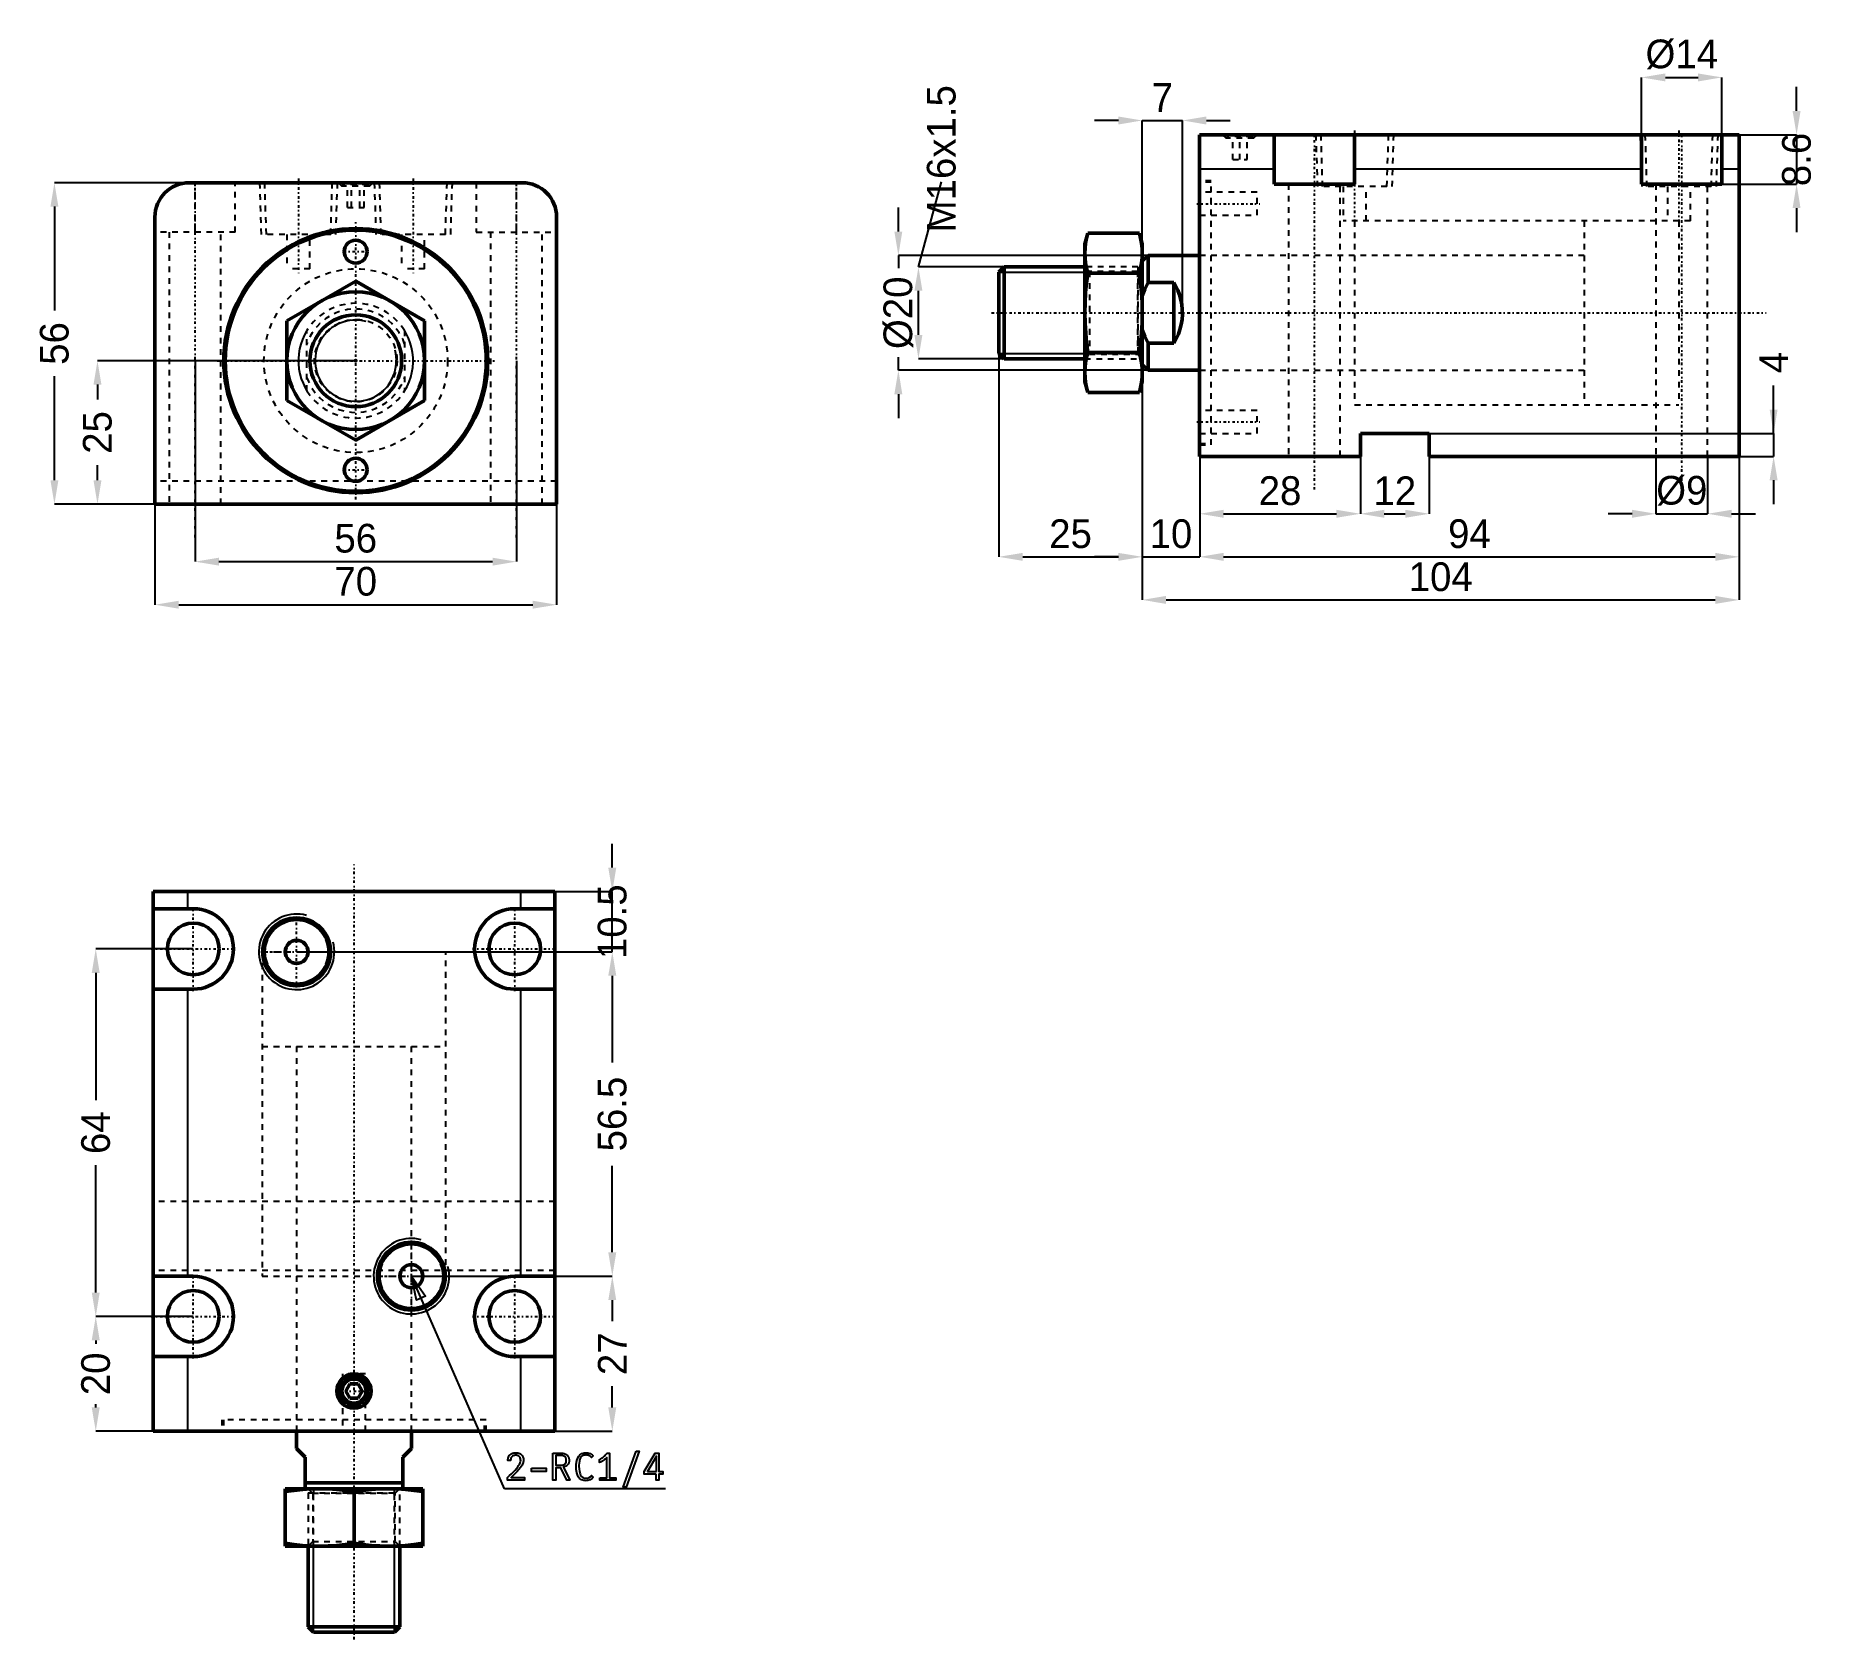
# Model space of a CAD drawing. Header units: millimetres. Extents: x -56 to 254, y -223 to 57.
import ezdxf

# ---------------------------------------------------------------- set-up
doc = ezdxf.new("R2010")
doc.units = ezdxf.units.MM
doc.linetypes.add('Center', pattern=[1.5, 0.45, -0.5, 0.05, -0.5])
doc.linetypes.add('Dashed', pattern=[2, 1, -1])
for name, color, linetype, lineweight in [('2d ConnectionPoints', 7, 'Continuous', 50), ('AM_0', 7, 'Continuous', 50), ('AM_4', 3, 'Continuous', 25), ('AM_5', 3, 'Continuous', 25), ('AM_7', 7, 'Center', 25), ('AM_9', 6, 'Dashed', 25)]:
    doc.layers.add(name, color=color, linetype=linetype, lineweight=lineweight)
doc.dimstyles.new('ISO-25', dxfattribs={"dimtxt": 2.5, "dimasz": 2.5, "dimexe": 1.25, "dimexo": 0.625, "dimtad": 1, "dimtxsty": 'Standard', "dimcen": 2.5, "dimadec": 0, "dimazin": 0, "dimtfac": 1, "dimtmove": 0, "dimatfit": 3, "dimfxl": 1, "dimarcsym": 0})

# ---------------------------------------------------------------- blocks, each defined once
blk = doc.blocks.new('1_CXHC_NUTM16X1_5_0_in_CXHC_A_EX_LA_32_40ST_0__CN_0')
at = {"layer": 'AM_0'}
for p, q in [((-12, 6.93), (0, 13.86)), ((0, 13.86), (12, 6.93)), ((-12, -6.93), (-12, 6.93)), ((12, 6.93), (12, -6.93)), ((0, -13.86), (-12, -6.93)), ((12, -6.93), (0, -13.86))]:
    blk.add_line(p, q, dxfattribs=at)
blk.add_circle((0, 0), 12, dxfattribs=at)
at = {"layer": 'AM_9'}
blk.add_circle((0, 0), 7.19, dxfattribs=at)
blk = doc.blocks.new('2_RODcxhc_a_sd_32_40_EX_0_in_CXHC_A_EX_LA_32_40ST_0__CN_0')
at = {"layer": 'AM_0'}
blk.add_circle((0, 0), 8, dxfattribs=at)
at = {"layer": 'AM_5'}
blk.add_arc((0, 0), 7.08, 75, 15, dxfattribs=at)
at = {"layer": 'AM_9'}
for p, q in [((-8.5, -5.27), (-8.5, 5.27)), ((8.5, 5.27), (8.5, -5.27))]:
    blk.add_line(p, q, dxfattribs=at)
for points in [[(-8.5, 5.27), (-8.93, 4.51), (-9.29, 3.71), (-9.57, 2.89), (-9.79, 2.04), (-9.93, 1.18), (-10, 0.31), (-9.98, -0.56), (-9.9, -1.43), (-9.74, -2.29), (-9.5, -3.13), (-9.19, -3.94), (-8.81, -4.73), (-8.5, -5.27)], [(8.5, -5.27), (8.93, -4.51), (9.29, -3.71), (9.57, -2.89), (9.79, -2.04), (9.93, -1.18), (10, -0.31), (9.98, 0.56), (9.9, 1.43), (9.74, 2.29), (9.5, 3.13), (9.19, 3.94), (8.81, 4.73), (8.5, 5.27)]]:
    blk.add_lwpolyline(points, dxfattribs=at)
for radius, start, end in [(10, 31.7883, 148.2117), (9, 19.1881, 160.8119), (9, 199.1881, 340.8119), (10, 211.7883, 328.2117)]:
    blk.add_arc((0, 0), radius, start, end, dxfattribs=at)
blk = doc.blocks.new('3_bodycxhc_la_a_32_40_0_in_CXHC_A_EX_LA_32_40ST_0__CN_0')
at = {"layer": 'AM_0'}
for p, q in [((29, 31), (-29, 31)), ((-35, 25), (-35, -25)), ((35, -25), (35, 25)), ((-35, -25), (35, -25))]:
    blk.add_line(p, q, dxfattribs=at)
for centre, radius in [((0, 0), 23), ((0, 0), 22.75), ((0, 19), 2), ((0, -19), 2)]:
    blk.add_circle(centre, radius, dxfattribs=at)
for centre, start, end in [((-29, 25), 90, 180), ((29, 25), 0, 90)]:
    blk.add_arc(centre, 6, start, end, dxfattribs=at)
at = {"layer": 'AM_5', "linetype": 'Dashed'}
for p, q in [((-16.77, 31), (-16.48, 22)), ((-3.23, 31), (-3.52, 22)), ((3.23, 31), (3.52, 22)), ((16.77, 31), (16.48, 22))]:
    blk.add_line(p, q, dxfattribs=at)
at = {"layer": 'AM_7'}
for p, q in [((-10, 31.75), (-10, 15.25)), ((0, 31.03), (0, 30.37)), ((10, 31.75), (10, 15.25)), ((-28, -30.8), (-28, 30.8)), ((28, -30.8), (28, 30.8)), ((0, -24.15), (0, 24.15)), ((-2.1, 19), (2.1, 19)), ((-24.15, 0), (24.15, 0)), ((-2.1, -19), (2.1, -19))]:
    blk.add_line(p, q, dxfattribs=at)
at = {"layer": 'AM_9'}
for p, q in [((-28, 22.4), (-28, 31)), ((-21, 22.4), (-21, 31)), ((-15.91, 31), (-15.63, 22)), ((-4.37, 22), (-4.09, 31)), ((-3, 31), (-2.4, 30.4)), ((-2.1, 30.7), (-2.4, 30.4)), ((2.4, 30.4), (-2.4, 30.4)), ((2.1, 30.7), (-2.1, 30.7)), ((-1.44, 26.7), (-1.44, 30.7)), ((-0.72, 26.7), (-0.72, 30.7)), ((0.72, 26.7), (0.72, 30.7)), ((1.44, 26.7), (1.44, 30.7)), ((2.4, 30.4), (2.1, 30.7)), ((2.4, 30.4), (3, 31)), ((4.09, 31), (4.37, 22)), ((15.63, 22), (15.91, 31)), ((21, 31), (21, 22.4)), ((28, 22.4), (28, 31)), ((-1.44, 26.7), (1.44, 26.7)), ((-21, 22.4), (-35, 22.4)), ((-32.5, 22.4), (-32.5, -25)), ((-23.5, -25), (-23.5, 22.4)), ((-4.37, 22), (-15.63, 22)), ((-12, 22), (-12, 16)), ((-8, 16), (-8, 22)), ((15.63, 22), (4.37, 22)), ((8, 22), (8, 16)), ((12, 16), (12, 22)), ((21, 22.4), (35, 22.4)), ((23.5, 22.4), (23.5, -25)), ((32.5, -25), (32.5, 22.4)), ((-8, 16), (-12, 16)), ((12, 16), (8, 16)), ((35, -21), (-35, -21))]:
    blk.add_line(p, q, dxfattribs=at)
blk.add_circle((0, 0), 16, dxfattribs=at)
blk = doc.blocks.new('*D4')
at = {"layer": 'AM_5', "color": 0, "lineweight": -2}
for p, q in [((-35, -25), (-35, -42.5)), ((35, -25), (35, -42.5)), ((-30.83, -42.5), (30.83, -42.5))]:
    blk.add_line(p, q, dxfattribs=at)
at = {"layer": 'AM_5', "color": 0}
for points in [[(-30.83, -41.81), (-30.83, -43.19), (-35, -42.5)], [(30.83, -43.19), (30.83, -41.81), (35, -42.5)]]:
    blk.add_solid(points, dxfattribs=at)
at = {"layer": 'Defpoints', "color": 0}
for p in [(-35, -25), (35, -25), (35, -42.5)]:
    blk.add_point(p, dxfattribs=at)
at = {"layer": 'AM_5', "color": 0, "insert": (0, -38.45), "char_height": 5, "attachment_point": 5}
blk.add_mtext('70', dxfattribs=at)
blk = doc.blocks.new('*D5')
at = {"layer": 'AM_5', "color": 0, "lineweight": -2}
for p, q in [((-28, 0), (-28, -35)), ((28, 0), (28, -35)), ((-23.83, -35), (23.83, -35))]:
    blk.add_line(p, q, dxfattribs=at)
at = {"layer": 'AM_5', "color": 0}
for points in [[(-23.83, -34.31), (-23.83, -35.69), (-28, -35)], [(23.83, -35.69), (23.83, -34.31), (28, -35)]]:
    blk.add_solid(points, dxfattribs=at)
at = {"layer": 'Defpoints', "color": 0}
for p in [(-28, 0), (28, 0), (28, -35)]:
    blk.add_point(p, dxfattribs=at)
at = {"layer": 'AM_5', "color": 0, "insert": (0, -30.95), "char_height": 5, "attachment_point": 5}
blk.add_mtext('56', dxfattribs=at)
blk = doc.blocks.new('*D6')
at = {"layer": 'AM_5', "color": 0, "lineweight": -2}
for p, q in [((-29, 31), (-52.5, 31)), ((-52.5, 26.83), (-52.5, 8.72)), ((-52.5, -20.83), (-52.5, -2.72)), ((-35, -25), (-52.5, -25))]:
    blk.add_line(p, q, dxfattribs=at)
at = {"layer": 'AM_5', "color": 0}
for points in [[(-51.81, 26.83), (-53.19, 26.83), (-52.5, 31)], [(-53.19, -20.83), (-51.81, -20.83), (-52.5, -25)]]:
    blk.add_solid(points, dxfattribs=at)
at = {"layer": 'Defpoints', "color": 0}
for p in [(-52.5, 31), (-29, 31), (-35, -25)]:
    blk.add_point(p, dxfattribs=at)
at = {"layer": 'AM_5', "color": 0, "insert": (-52.5, 3), "char_height": 5, "attachment_point": 5, "rotation": 90}
blk.add_mtext('56', dxfattribs=at)
blk = doc.blocks.new('*D7')
at = {"layer": 'AM_5', "color": 0, "lineweight": -2}
for p, q in [((0, 0), (-45, 0)), ((-45, -4.17), (-45, -6.78)), ((-45, -20.83), (-45, -18.22)), ((-35, -25), (-45, -25))]:
    blk.add_line(p, q, dxfattribs=at)
at = {"layer": 'AM_5', "color": 0}
for points in [[(-44.31, -4.17), (-45.69, -4.17), (-45, 0)], [(-45.69, -20.83), (-44.31, -20.83), (-45, -25)]]:
    blk.add_solid(points, dxfattribs=at)
at = {"layer": 'Defpoints', "color": 0}
for p in [(-45, 0), (0, 0), (-35, -25)]:
    blk.add_point(p, dxfattribs=at)
at = {"layer": 'AM_5', "color": 0, "insert": (-45, -12.5), "char_height": 5, "attachment_point": 5, "rotation": 90}
blk.add_mtext('25', dxfattribs=at)
blk = doc.blocks.new('1_CXHC_NUTM16X1_5_0_in_CXHC_A_EX_LA_32_40ST_0__CN_2')
at = {"layer": 'AM_0'}
for p, q in [((-19.5, 13.86), (-20, 12)), ((-19.5, 13.86), (-10.5, 13.86)), ((-10, 12), (-10.5, 13.86)), ((-20, 12), (-20, -12)), ((-10, 12), (-10, -12)), ((-19.5, 6.93), (-10.5, 6.93)), ((-19.5, -6.93), (-10.5, -6.93)), ((-20, -12), (-19.5, -13.86)), ((-10.5, -13.86), (-10, -12)), ((-19.5, -13.86), (-10.5, -13.86))]:
    blk.add_line(p, q, dxfattribs=at)
for points in [[(-19.5, 13.86), (-19.71, 13), (-19.87, 12.13), (-19.97, 11.26), (-20, 10.39)], [(-10, 10.39), (-10.03, 11.26), (-10.13, 12.12), (-10.29, 12.99), (-10.5, 13.86)], [(-20, 10.39), (-19.97, 9.53), (-19.87, 8.66), (-19.71, 7.79), (-19.5, 6.93)], [(-10.5, 6.93), (-10.29, 7.79), (-10.13, 8.65), (-10.03, 9.52), (-10, 10.39)], [(-19.5, 6.93), (-19.71, 5.21), (-19.87, 3.48), (-19.97, 1.74), (-20, 0)], [(-10, 0), (-10.04, 1.78), (-10.14, 3.56), (-10.29, 5.25), (-10.5, 6.93)], [(-20, 0), (-19.96, -1.78), (-19.86, -3.56), (-19.71, -5.25), (-19.5, -6.93)], [(-10.5, -6.93), (-10.29, -5.21), (-10.13, -3.48), (-10.03, -1.74), (-10, 0)], [(-19.5, -6.93), (-19.71, -7.79), (-19.87, -8.65), (-19.97, -9.52), (-20, -10.39)], [(-10, -10.39), (-10.03, -9.53), (-10.13, -8.66), (-10.29, -7.79), (-10.5, -6.93)], [(-20, -10.39), (-19.97, -11.26), (-19.87, -12.12), (-19.71, -12.99), (-19.5, -13.86)], [(-10.5, -13.86), (-10.29, -13), (-10.13, -12.13), (-10.03, -11.26), (-10, -10.39)]]:
    blk.add_lwpolyline(points, dxfattribs=at)
at = {"layer": 'AM_9'}
for p, q in [((-19.19, 7.19), (-20, 8)), ((-10.81, 7.19), (-19.19, 7.19)), ((-19.19, 7.19), (-19.19, -7.19)), ((-10, 8), (-10.81, 7.19)), ((-10.81, 7.19), (-10.81, -7.19)), ((-20, -8), (-19.19, -7.19)), ((-19.19, -7.19), (-10.81, -7.19)), ((-10.81, -7.19), (-10, -8))]:
    blk.add_line(p, q, dxfattribs=at)
blk = doc.blocks.new('2_RODcxhc_a_sd_32_40_EX_0_in_CXHC_A_EX_LA_32_40ST_0__CN_2')
at = {"layer": 'AM_0'}
for p, q in [((-9, 10), (-10, 9)), ((0, 10), (-9, 10)), ((-9, 10), (-9, 5.27)), ((-34.08, 8), (-35, 7.08)), ((-35, 7.08), (-35, -7.08)), ((-20, 8), (-34.08, 8)), ((-34.08, 8), (-34.08, -8)), ((-4.5, 5.27), (-9, 5.27)), ((-4.5, 5.27), (-4.5, -5.27)), ((-9, -5.27), (-4.5, -5.27)), ((-9, -5.27), (-9, -10)), ((-35, -7.08), (-34.08, -8)), ((-34.08, -8), (-20, -8)), ((-10, -9), (-9, -10)), ((-9, -10), (0, -10))]:
    blk.add_line(p, q, dxfattribs=at)
for points in [[(-9, 5.27), (-9.55, 4.14), (-10, 2.96)], [(-4.5, -5.27), (-4.07, -4.51), (-3.71, -3.71), (-3.43, -2.89), (-3.21, -2.04), (-3.07, -1.18), (-3, -0.31), (-3.02, 0.56), (-3.1, 1.43), (-3.26, 2.29), (-3.5, 3.13), (-3.81, 3.94), (-4.19, 4.73), (-4.5, 5.27)], [(-10, -2.96), (-9.55, -4.13), (-9, -5.27)]]:
    blk.add_lwpolyline(points, dxfattribs=at)
at = {"layer": 'AM_5'}
for p, q in [((-35, 7.08), (-20, 7.08)), ((-35, -7.08), (-20, -7.08))]:
    blk.add_line(p, q, dxfattribs=at)
at = {"layer": 'AM_5', "linetype": 'Dashed'}
for p, q in [((-20, 7.08), (-10.75, 7.08)), ((-20, -7.08), (-10.75, -7.08))]:
    blk.add_line(p, q, dxfattribs=at)
at = {"layer": 'AM_7'}
blk.add_line((-36.25, 0), (98.7, 0), dxfattribs=at)
at = {"layer": 'AM_9'}
for p, q in [((83.5, 16), (67, 16)), ((67, 16), (67, -16)), ((83.5, 16), (83.5, -16)), ((67, 10), (0, 10)), ((-10.75, 8), (-20, 8)), ((-10.75, 8), (-10.75, -8)), ((-10, 7.08), (-10.75, 7.08)), ((-20, -8), (-10.75, -8)), ((-10.75, -7.08), (-10, -7.08)), ((0, -10), (67, -10)), ((67, -16), (83.5, -16))]:
    blk.add_line(p, q, dxfattribs=at)
blk = doc.blocks.new('3_bodycxhc_la_a_32_40_0_in_CXHC_A_EX_LA_32_40ST_0__CN_2')
at = {"layer": 'AM_0'}
for p, q in [((0, -25), (0, 31)), ((94, 31), (0, 31)), ((13, 22.4), (13, 31)), ((27, 31), (27, 22.4)), ((77, 22.4), (77, 31)), ((91, 31), (91, 22.4)), ((94, -25), (94, 31)), ((27, 22.4), (13, 22.4)), ((91, 22.4), (77, 22.4)), ((28, -21), (28, -25)), ((40, -21), (28, -21)), ((40, -25), (40, -21)), ((28, -25), (0, -25)), ((94, -25), (40, -25))]:
    blk.add_line(p, q, dxfattribs=at)
at = {"layer": 'AM_4'}
for p, q in [((13, 25), (0, 25)), ((77, 25), (27, 25)), ((94, 25), (91, 25))]:
    blk.add_line(p, q, dxfattribs=at)
at = {"layer": 'AM_5', "linetype": 'Dashed'}
for p, q in [((20.23, 31), (20.52, 22)), ((33.77, 31), (33.48, 22)), ((76.73, 31), (77.02, 22)), ((90.27, 31), (89.98, 22))]:
    blk.add_line(p, q, dxfattribs=at)
at = {"layer": 'AM_7'}
for p, q in [((7, 31.03), (7, 30.37)), ((27, 31.75), (27, 15.25)), ((83.5, 31.75), (83.5, 15.25)), ((20, -30.8), (20, 30.8)), ((84, -30.8), (84, 30.8)), ((-0.5, 19), (10.5, 19)), ((-0.5, -19), (10.5, -19))]:
    blk.add_line(p, q, dxfattribs=at)
at = {"layer": 'AM_9'}
for p, q in [((4, 31), (4.6, 30.4)), ((4.9, 30.7), (4.6, 30.4)), ((9.4, 30.4), (4.6, 30.4)), ((9.1, 30.7), (4.9, 30.7)), ((5.75, 26.7), (5.75, 30.7)), ((7, 26.7), (7, 30.7)), ((8.25, 26.7), (8.25, 30.7)), ((9.4, 30.4), (9.1, 30.7)), ((9.4, 30.4), (10, 31)), ((21.09, 31), (21.37, 22)), ((32.63, 22), (32.91, 31)), ((77.59, 31), (77.87, 22)), ((89.13, 22), (89.41, 31)), ((5.75, 26.7), (8.25, 26.7)), ((2, 23), (0, 23)), ((2, 22.75), (0, 22.75)), ((2, -23), (2, 23)), ((15.5, 22.4), (15.5, -25)), ((32.63, 22), (21.37, 22)), ((24.5, -25), (24.5, 22.4)), ((25, 22), (25, 16)), ((29, 16), (29, 22)), ((89.13, 22), (77.87, 22)), ((79.5, 22.4), (79.5, -25)), ((81.5, 22), (81.5, 16)), ((85.5, 16), (85.5, 22)), ((88.5, -25), (88.5, 22.4)), ((10, 21), (0, 21)), ((10, 17), (10, 21)), ((0, 17), (10, 17)), ((85.5, 16), (25, 16)), ((27, 16), (27, -16)), ((83.5, 16), (83.5, -16)), ((27, 10), (0, 10)), ((0, -10), (27, -10)), ((10, -17), (0, -17)), ((10, -21), (10, -17)), ((27, -16), (83.5, -16)), ((0, -21), (10, -21)), ((0, -22.75), (2, -22.75)), ((0, -23), (2, -23))]:
    blk.add_line(p, q, dxfattribs=at)
blk = doc.blocks.new('*D25')
at = {"layer": 'AM_5', "color": 0, "lineweight": -2}
for p, q in [((175.04, -12.66), (175.04, -26.66)), ((147.04, -16.66), (147.04, -26.66)), ((151.2, -26.66), (170.87, -26.66))]:
    blk.add_line(p, q, dxfattribs=at)
at = {"layer": 'AM_5', "color": 0}
for points in [[(151.2, -25.97), (151.2, -27.36), (147.04, -26.66)], [(170.87, -27.36), (170.87, -25.97), (175.04, -26.66)]]:
    blk.add_solid(points, dxfattribs=at)
at = {"layer": 'Defpoints', "color": 0}
for p in [(175.04, -12.66), (147.04, -16.66), (175.04, -26.66)]:
    blk.add_point(p, dxfattribs=at)
at = {"layer": 'AM_5', "color": 0, "insert": (161.04, -22.66), "char_height": 5, "attachment_point": 5}
blk.add_mtext('28', dxfattribs=at)
blk = doc.blocks.new('*D26')
at = {"layer": 'AM_5', "color": 0, "lineweight": -2}
for p, q in [((147.04, -16.66), (147.04, -34.16)), ((241.04, -16.66), (241.04, -34.16)), ((151.2, -34.16), (236.87, -34.16))]:
    blk.add_line(p, q, dxfattribs=at)
at = {"layer": 'AM_5', "color": 0}
for points in [[(151.2, -33.47), (151.2, -34.86), (147.04, -34.16)], [(236.87, -34.86), (236.87, -33.47), (241.04, -34.16)]]:
    blk.add_solid(points, dxfattribs=at)
at = {"layer": 'Defpoints', "color": 0}
for p in [(147.04, -16.66), (241.04, -16.66), (241.04, -34.16)]:
    blk.add_point(p, dxfattribs=at)
at = {"layer": 'AM_5', "color": 0, "insert": (194.04, -30.16), "char_height": 5, "attachment_point": 5}
blk.add_mtext('94', dxfattribs=at)
blk = doc.blocks.new('*D27')
at = {"layer": 'AM_5', "color": 0, "lineweight": -2}
for p, q in [((137.04, 8.34), (137.04, -41.66)), ((241.04, -16.66), (241.04, -41.66)), ((141.2, -41.66), (236.87, -41.66))]:
    blk.add_line(p, q, dxfattribs=at)
at = {"layer": 'AM_5', "color": 0}
for points in [[(141.2, -40.97), (141.2, -42.36), (137.04, -41.66)], [(236.87, -42.36), (236.87, -40.97), (241.04, -41.66)]]:
    blk.add_solid(points, dxfattribs=at)
at = {"layer": 'Defpoints', "color": 0}
for p in [(137.04, 8.34), (241.04, -16.66), (241.04, -41.66)]:
    blk.add_point(p, dxfattribs=at)
at = {"layer": 'AM_5', "color": 0, "insert": (189.04, -37.66), "char_height": 5, "attachment_point": 5}
blk.add_mtext('104', dxfattribs=at)
blk = doc.blocks.new('*D28')
at = {"layer": 'AM_5', "color": 0, "lineweight": -2}
for p, q in [((175.04, -12.66), (175.04, -26.66)), ((187.04, -16.66), (187.04, -26.66)), ((179.2, -26.66), (182.87, -26.66))]:
    blk.add_line(p, q, dxfattribs=at)
at = {"layer": 'AM_5', "color": 0}
for points in [[(179.2, -25.97), (179.2, -27.36), (175.04, -26.66)], [(182.87, -27.36), (182.87, -25.97), (187.04, -26.66)]]:
    blk.add_solid(points, dxfattribs=at)
at = {"layer": 'Defpoints', "color": 0}
for p in [(175.04, -12.66), (187.04, -16.66), (187.04, -26.66)]:
    blk.add_point(p, dxfattribs=at)
at = {"layer": 'AM_5', "color": 0, "insert": (181.04, -22.66), "char_height": 5, "attachment_point": 5}
blk.add_mtext('12', dxfattribs=at)
blk = doc.blocks.new('*D29')
at = {"layer": 'AM_5', "color": 0, "lineweight": -2}
for p, q in [((247.04, -12.66), (247.04, -4.33)), ((175.04, -12.66), (247.04, -12.66)), ((247.04, -12.66), (247.04, -16.66)), ((187.04, -16.66), (247.04, -16.66)), ((247.04, -20.83), (247.04, -25))]:
    blk.add_line(p, q, dxfattribs=at)
at = {"layer": 'AM_5', "color": 0}
for points in [[(246.34, -8.5), (247.73, -8.5), (247.04, -12.66)], [(247.73, -20.83), (246.34, -20.83), (247.04, -16.66)]]:
    blk.add_solid(points, dxfattribs=at)
at = {"layer": 'Defpoints', "color": 0}
for p in [(175.04, -12.66), (187.04, -16.66), (247.04, -16.66)]:
    blk.add_point(p, dxfattribs=at)
at = {"layer": 'AM_5', "color": 0, "insert": (247.04, -0.33), "char_height": 5, "attachment_point": 5, "rotation": 90}
blk.add_mtext('4', dxfattribs=at)
blk = doc.blocks.new('*D30')
at = {"layer": 'AM_5', "color": 0, "lineweight": -2}
for p, q in [((226.54, -16.66), (226.54, -26.66)), ((235.54, -16.66), (235.54, -26.66)), ((222.37, -26.66), (218.2, -26.66)), ((226.54, -26.66), (235.54, -26.66)), ((239.7, -26.66), (243.87, -26.66))]:
    blk.add_line(p, q, dxfattribs=at)
at = {"layer": 'AM_5', "color": 0}
for points in [[(222.37, -27.36), (222.37, -25.97), (226.54, -26.66)], [(239.7, -25.97), (239.7, -27.36), (235.54, -26.66)]]:
    blk.add_solid(points, dxfattribs=at)
at = {"layer": 'Defpoints', "color": 0}
for p in [(226.54, -16.66), (235.54, -16.66), (235.54, -26.66)]:
    blk.add_point(p, dxfattribs=at)
at = {"layer": 'AM_5', "color": 0, "insert": (231.04, -22.66), "char_height": 5, "attachment_point": 5}
blk.add_mtext('Ø9', dxfattribs=at)
blk = doc.blocks.new('*D31')
at = {"layer": 'AM_5', "color": 0, "lineweight": -2}
for p, q in [((224.04, 39.34), (224.04, 49.34)), ((228.2, 49.34), (233.87, 49.34)), ((238.04, 39.34), (238.04, 49.34))]:
    blk.add_line(p, q, dxfattribs=at)
at = {"layer": 'AM_5', "color": 0}
for points in [[(228.2, 50.03), (228.2, 48.64), (224.04, 49.34)], [(233.87, 48.64), (233.87, 50.03), (238.04, 49.34)]]:
    blk.add_solid(points, dxfattribs=at)
at = {"layer": 'Defpoints', "color": 0}
for p in [(238.04, 49.34), (224.04, 39.34), (238.04, 39.34)]:
    blk.add_point(p, dxfattribs=at)
at = {"layer": 'AM_5', "color": 0, "insert": (231.04, 53.34), "char_height": 5, "attachment_point": 5}
blk.add_mtext('Ø14', dxfattribs=at)
blk = doc.blocks.new('*D32')
at = {"layer": 'AM_5', "color": 0, "lineweight": -2}
for p, q in [((251.04, 43.5), (251.04, 47.67)), ((238.04, 39.34), (251.04, 39.34)), ((251.04, 39.34), (251.04, 30.74)), ((238.04, 30.74), (251.04, 30.74)), ((251.04, 26.57), (251.04, 22.4))]:
    blk.add_line(p, q, dxfattribs=at)
at = {"layer": 'AM_5', "color": 0}
for points in [[(250.34, 43.5), (251.73, 43.5), (251.04, 39.34)], [(251.73, 26.57), (250.34, 26.57), (251.04, 30.74)]]:
    blk.add_solid(points, dxfattribs=at)
at = {"layer": 'Defpoints', "color": 0}
for p in [(238.04, 39.34), (238.04, 30.74), (251.04, 30.74)]:
    blk.add_point(p, dxfattribs=at)
at = {"layer": 'AM_5', "color": 0, "insert": (251.04, 35.04), "char_height": 5, "attachment_point": 5, "rotation": 90}
blk.add_mtext('8.6', dxfattribs=at)
blk = doc.blocks.new('*D33')
at = {"layer": 'AM_5', "color": 0, "lineweight": -2}
for p, q in [((137.04, 8.34), (137.04, -34.16)), ((147.04, -16.66), (147.04, -34.16)), ((132.87, -34.16), (128.7, -34.16)), ((137.04, -34.16), (147.04, -34.16)), ((151.2, -34.16), (155.37, -34.16))]:
    blk.add_line(p, q, dxfattribs=at)
at = {"layer": 'AM_5', "color": 0}
for points in [[(132.87, -34.86), (132.87, -33.47), (137.04, -34.16)], [(151.2, -33.47), (151.2, -34.86), (147.04, -34.16)]]:
    blk.add_solid(points, dxfattribs=at)
at = {"layer": 'Defpoints', "color": 0}
for p in [(137.04, 8.34), (147.04, -16.66), (147.04, -34.16)]:
    blk.add_point(p, dxfattribs=at)
at = {"layer": 'AM_5', "color": 0, "insert": (142.04, -30.16), "char_height": 5, "attachment_point": 5}
blk.add_mtext('10', dxfattribs=at)
blk = doc.blocks.new('*D34')
at = {"layer": 'AM_5', "color": 0, "lineweight": -2}
for p, q in [((132.87, 41.84), (128.7, 41.84)), ((137.04, 8.34), (137.04, 41.84)), ((137.04, 41.84), (144.04, 41.84)), ((144.04, 8.34), (144.04, 41.84)), ((148.2, 41.84), (152.37, 41.84))]:
    blk.add_line(p, q, dxfattribs=at)
at = {"layer": 'AM_5', "color": 0}
for points in [[(132.87, 41.14), (132.87, 42.53), (137.04, 41.84)], [(148.2, 42.53), (148.2, 41.14), (144.04, 41.84)]]:
    blk.add_solid(points, dxfattribs=at)
at = {"layer": 'Defpoints', "color": 0}
for p in [(144.04, 41.84), (137.04, 8.34), (144.04, 8.34)]:
    blk.add_point(p, dxfattribs=at)
at = {"layer": 'AM_5', "color": 0, "insert": (140.54, 45.84), "char_height": 5, "attachment_point": 5}
blk.add_mtext('7', dxfattribs=at)
blk = doc.blocks.new('*D35')
at = {"layer": 'AM_5', "color": 0, "lineweight": -2}
for p, q in [((112.04, 8.34), (112.04, -34.16)), ((137.04, 8.34), (137.04, -34.16)), ((116.2, -34.16), (132.87, -34.16))]:
    blk.add_line(p, q, dxfattribs=at)
at = {"layer": 'AM_5', "color": 0}
for points in [[(116.2, -33.47), (116.2, -34.86), (112.04, -34.16)], [(132.87, -34.86), (132.87, -33.47), (137.04, -34.16)]]:
    blk.add_solid(points, dxfattribs=at)
at = {"layer": 'Defpoints', "color": 0}
for p in [(112.04, 8.34), (137.04, 8.34), (137.04, -34.16)]:
    blk.add_point(p, dxfattribs=at)
at = {"layer": 'AM_5', "color": 0, "insert": (124.54, -30.16), "char_height": 5, "attachment_point": 5}
blk.add_mtext('25', dxfattribs=at)
blk = doc.blocks.new('*D36')
at = {"layer": 'AM_5', "color": 0, "lineweight": -2}
for p, q in [((94.54, 22.5), (94.54, 26.67)), ((138.04, 18.34), (94.54, 18.34)), ((94.54, 18.34), (94.54, 16.09)), ((94.54, -1.66), (94.54, 0.59)), ((138.04, -1.66), (94.54, -1.66)), ((94.54, -5.83), (94.54, -10))]:
    blk.add_line(p, q, dxfattribs=at)
at = {"layer": 'AM_5', "color": 0}
for points in [[(93.84, 22.5), (95.23, 22.5), (94.54, 18.34)], [(95.23, -5.83), (93.84, -5.83), (94.54, -1.66)]]:
    blk.add_solid(points, dxfattribs=at)
at = {"layer": 'Defpoints', "color": 0}
for p in [(94.54, 18.34), (138.04, 18.34), (138.04, -1.66)]:
    blk.add_point(p, dxfattribs=at)
at = {"layer": 'AM_5', "color": 0, "insert": (94.54, 8.34), "char_height": 5, "attachment_point": 5, "rotation": 90}
blk.add_mtext('Ø20', dxfattribs=at)
blk = doc.blocks.new('*D37')
at = {"layer": 'AM_5', "color": 0, "lineweight": -2}
for p, q in [((98.04, 16.34), (102.04, 31.17)), ((113.04, 16.34), (98.04, 16.34)), ((98.04, 4.5), (98.04, 12.17)), ((113.04, 0.34), (98.04, 0.34))]:
    blk.add_line(p, q, dxfattribs=at)
at = {"layer": 'AM_5', "color": 0}
for points in [[(98.73, 12.17), (97.34, 12.17), (98.04, 16.34)], [(97.34, 4.5), (98.73, 4.5), (98.04, 0.34)]]:
    blk.add_solid(points, dxfattribs=at)
at = {"layer": 'Defpoints', "color": 0}
for p in [(98.04, 16.34), (113.04, 16.34), (113.04, 0.34)]:
    blk.add_point(p, dxfattribs=at)
at = {"layer": 'AM_5', "color": 0, "insert": (102.04, 35.17), "char_height": 5, "attachment_point": 5, "rotation": 90}
blk.add_mtext('M16x1.5', dxfattribs=at)
blk = doc.blocks.new('1_CXHC_NUTM16X1_5_0_in_CXHC_A_EX_LA_32_40ST_0__CN_4')
at = {"layer": 'AM_0'}
for p, q in [((-12, -10), (12, -10)), ((-12, -20), (-12, -10)), ((0, -19.5), (0, -10.5)), ((12, -10), (12, -20)), ((-12, -20), (12, -20))]:
    blk.add_line(p, q, dxfattribs=at)
for points in [[(-6, -10), (-7.5, -10.03), (-9, -10.13), (-10.5, -10.29), (-12, -10.5)], [(0, -10.5), (-1.49, -10.29), (-2.99, -10.13), (-4.49, -10.03), (-6, -10)], [(6, -10), (4.5, -10.03), (3, -10.13), (1.5, -10.29), (0, -10.5)], [(12, -10.5), (10.51, -10.29), (9.01, -10.13), (7.51, -10.03), (6, -10)], [(-12, -19.5), (-10.51, -19.71), (-9.01, -19.87), (-7.51, -19.97), (-6, -20)], [(-6, -20), (-4.5, -19.97), (-3, -19.87), (-1.5, -19.71), (0, -19.5)], [(0, -19.5), (1.49, -19.71), (2.99, -19.87), (4.49, -19.97), (6, -20)], [(6, -20), (7.5, -19.97), (9, -19.87), (10.5, -19.71), (12, -19.5)]]:
    blk.add_lwpolyline(points, dxfattribs=at)
at = {"layer": 'AM_9'}
for p, q in [((-8, -10), (-7.19, -10.81)), ((-7.19, -10.81), (-7.19, -19.19)), ((-7.19, -10.81), (7.19, -10.81)), ((7.19, -10.81), (8, -10)), ((7.19, -19.19), (7.19, -10.81)), ((-7.19, -19.19), (-8, -20)), ((-7.19, -19.19), (7.19, -19.19)), ((8, -20), (7.19, -19.19))]:
    blk.add_line(p, q, dxfattribs=at)
blk = doc.blocks.new('2_RODcxhc_a_sd_32_40_EX_0_in_CXHC_A_EX_LA_32_40ST_0__CN_4')
at = {"layer": 'AM_0'}
for p, q in [((-10, 0), (-10, -3)), ((10, -3), (10, 0)), ((-8.5, -4.5), (-10, -3)), ((10, -3), (8.5, -4.5)), ((-8.5, -10), (-8.5, -4.5)), ((8.5, -4.5), (8.5, -10)), ((-8.5, -9), (8.5, -9)), ((-8, -20), (-8, -34.08)), ((8, -34.08), (8, -20)), ((-8, -34.08), (-7.08, -35)), ((-8, -34.08), (8, -34.08)), ((7.08, -35), (8, -34.08)), ((-7.08, -35), (7.08, -35))]:
    blk.add_line(p, q, dxfattribs=at)
at = {"layer": 'AM_5', "linetype": 'Dashed'}
for p, q in [((-8, -10.75), (8, -10.75)), ((-7.08, -20), (-7.08, -10.75)), ((7.08, -20), (7.08, -10.75))]:
    blk.add_line(p, q, dxfattribs=at)
at = {"layer": 'AM_5'}
for p, q in [((-7.08, -35), (-7.08, -20)), ((7.08, -35), (7.08, -20))]:
    blk.add_line(p, q, dxfattribs=at)
at = {"layer": 'AM_7'}
blk.add_line((0, -36.25), (0, 98.7), dxfattribs=at)
at = {"layer": 'AM_9'}
for p, q in [((-16, 83.5), (16, 83.5)), ((-16, 83.5), (-16, 67)), ((16, 67), (16, 83.5)), ((-16, 67), (16, 67)), ((-10, 67), (-10, 0)), ((10, 0), (10, 67)), ((-8, -10.75), (-8, -20)), ((-7.08, -10), (-7.08, -10.75)), ((7.08, -10.75), (7.08, -10)), ((8, -20), (8, -10.75))]:
    blk.add_line(p, q, dxfattribs=at)
blk = doc.blocks.new('3_bodycxhc_la_a_32_40_0_in_CXHC_A_EX_LA_32_40ST_0__CN_4')
at = {"layer": 'AM_0'}
for p, q in [((-35, 94), (-35, 0)), ((35, 94), (-35, 94)), ((35, 94), (35, 0)), ((-35, 91), (-28, 91)), ((28, 91), (35, 91)), ((-28, 77), (-35, 77)), ((35, 77), (28, 77)), ((-35, 27), (-28, 27)), ((28, 27), (35, 27)), ((-28, 13), (-35, 13)), ((35, 13), (28, 13)), ((-0.72, 8.25), (-1.44, 7)), ((-1.44, 7), (-0.72, 5.75)), ((0.72, 8.25), (-0.72, 8.25)), ((1.44, 7), (0.72, 8.25)), ((0.72, 5.75), (1.44, 7)), ((-0.72, 5.75), (0.72, 5.75)), ((35, 0), (-35, 0))]:
    blk.add_line(p, q, dxfattribs=at)
for centre, radius in [((-28, 84), 4.5), ((-10, 83.5), 5.91), ((-10, 83.5), 5.63), ((28, 84), 4.5), ((-10, 83.5), 2), ((10, 27), 5.91), ((10, 27), 5.63), ((10, 27), 2), ((-28, 20), 4.5), ((28, 20), 4.5), ((0, 7), 3), ((0, 7), 2.4), ((0, 7), 2.1)]:
    blk.add_circle(centre, radius, dxfattribs=at)
for centre, start, end in [((-28, 84), 270, 90), ((28, 84), 90, 270), ((-28, 20), 270, 90), ((28, 20), 90, 270)]:
    blk.add_arc(centre, 7, start, end, dxfattribs=at)
at = {"layer": 'AM_4'}
for p, q in [((-29, 94), (-29, 91)), ((29, 94), (29, 91)), ((-29, 77), (-29, 27)), ((29, 77), (29, 27)), ((-29, 13), (-29, 0)), ((29, 13), (29, 0))]:
    blk.add_line(p, q, dxfattribs=at)
at = {"layer": 'AM_5'}
for centre in [(-10, 83.5), (10, 27)]:
    blk.add_arc(centre, 6.58, 75, 15, dxfattribs=at)
at = {"layer": 'AM_7'}
for p, q in [((-28, 76.65), (-28, 91.35)), ((28, 76.65), (28, 91.35)), ((-10, 77.29), (-10, 89.71)), ((-35.35, 84), (-20.65, 84)), ((20.65, 84), (35.35, 84)), ((-16.21, 83.5), (-3.79, 83.5)), ((10, 20.79), (10, 33.21)), ((-28, 12.65), (-28, 27.35)), ((3.79, 27), (16.21, 27)), ((28, 12.65), (28, 27.35)), ((-35.35, 20), (-20.65, 20)), ((20.65, 20), (35.35, 20)), ((-3.15, 7), (3.15, 7))]:
    blk.add_line(p, q, dxfattribs=at)
at = {"layer": 'AM_9'}
for p, q in [((-16, 83.5), (16, 83.5)), ((-16, 83.5), (-16, 27)), ((16, 27), (16, 83.5)), ((35, 40), (-35, 40)), ((35, 28), (-35, 28)), ((-16, 27), (16, 27)), ((-10, 27), (-10, 0)), ((10, 0), (10, 27)), ((2, 10), (-2, 10)), ((-2, 10), (-2, 0)), ((2, 0), (2, 10)), ((23, 2), (-23, 2)), ((-23, 2), (-23, 0)), ((-22.75, 2), (-22.75, 0)), ((22.75, 0), (22.75, 2)), ((23, 0), (23, 2))]:
    blk.add_line(p, q, dxfattribs=at)
blk = doc.blocks.new('*D47')
at = {"layer": 'AM_5', "color": 0, "lineweight": -2}
for p, q in [((-28.3, -166.46), (-45.3, -166.46)), ((-45.3, -170.62), (-45.3, -171.21)), ((-45.3, -182.29), (-45.3, -181.71)), ((-35.3, -186.46), (-45.3, -186.46))]:
    blk.add_line(p, q, dxfattribs=at)
at = {"layer": 'AM_5', "color": 0}
for points in [[(-44.61, -170.62), (-46, -170.62), (-45.3, -166.46)], [(-46, -182.29), (-44.61, -182.29), (-45.3, -186.46)]]:
    blk.add_solid(points, dxfattribs=at)
at = {"layer": 'Defpoints', "color": 0}
for p in [(-45.3, -166.46), (-28.3, -166.46), (-35.3, -186.46)]:
    blk.add_point(p, dxfattribs=at)
at = {"layer": 'AM_5', "color": 0, "insert": (-45.3, -176.46), "char_height": 5, "attachment_point": 5, "rotation": 90}
blk.add_mtext('20', dxfattribs=at)
blk = doc.blocks.new('*D48')
at = {"layer": 'AM_5', "color": 0, "lineweight": -2}
for p, q in [((-28.3, -102.46), (-45.3, -102.46)), ((-45.3, -106.62), (-45.3, -128.79)), ((-45.3, -162.29), (-45.3, -140.12)), ((-28.3, -166.46), (-45.3, -166.46))]:
    blk.add_line(p, q, dxfattribs=at)
at = {"layer": 'AM_5', "color": 0}
for points in [[(-44.61, -106.62), (-46, -106.62), (-45.3, -102.46)], [(-46, -162.29), (-44.61, -162.29), (-45.3, -166.46)]]:
    blk.add_solid(points, dxfattribs=at)
at = {"layer": 'Defpoints', "color": 0}
for p in [(-45.3, -102.46), (-28.3, -102.46), (-28.3, -166.46)]:
    blk.add_point(p, dxfattribs=at)
at = {"layer": 'AM_5', "color": 0, "insert": (-45.3, -134.46), "char_height": 5, "attachment_point": 5, "rotation": 90}
blk.add_mtext('64', dxfattribs=at)
blk = doc.blocks.new('*D49')
at = {"layer": 'AM_5', "color": 0, "lineweight": -2}
for p, q in [((9.7, -159.46), (44.7, -159.46)), ((44.7, -163.62), (44.7, -167.29)), ((44.7, -182.29), (44.7, -178.62)), ((34.7, -186.46), (44.7, -186.46))]:
    blk.add_line(p, q, dxfattribs=at)
at = {"layer": 'AM_5', "color": 0}
for points in [[(45.39, -163.62), (44, -163.62), (44.7, -159.46)], [(44, -182.29), (45.39, -182.29), (44.7, -186.46)]]:
    blk.add_solid(points, dxfattribs=at)
at = {"layer": 'Defpoints', "color": 0}
for p in [(9.7, -159.46), (34.7, -186.46), (44.7, -186.46)]:
    blk.add_point(p, dxfattribs=at)
at = {"layer": 'AM_5', "color": 0, "insert": (44.7, -172.96), "char_height": 5, "attachment_point": 5, "rotation": 90}
blk.add_mtext('27', dxfattribs=at)
blk = doc.blocks.new('*D50')
at = {"layer": 'AM_5', "color": 0, "lineweight": -2}
for p, q in [((44.7, -88.29), (44.7, -84.12)), ((34.7, -92.46), (44.7, -92.46)), ((44.7, -102.96), (44.7, -92.46)), ((-10.3, -102.96), (44.7, -102.96)), ((44.7, -107.12), (44.7, -111.29))]:
    blk.add_line(p, q, dxfattribs=at)
at = {"layer": 'AM_5', "color": 0}
for points in [[(44, -88.29), (45.39, -88.29), (44.7, -92.46)], [(45.39, -107.12), (44, -107.12), (44.7, -102.96)]]:
    blk.add_solid(points, dxfattribs=at)
at = {"layer": 'Defpoints', "color": 0}
for p in [(34.7, -92.46), (44.7, -92.46), (-10.3, -102.96)]:
    blk.add_point(p, dxfattribs=at)
at = {"layer": 'AM_5', "color": 0, "insert": (44.7, -97.71), "char_height": 5, "attachment_point": 5, "rotation": 90}
blk.add_mtext('10.5', dxfattribs=at)
blk = doc.blocks.new('*D51')
at = {"layer": 'AM_5', "color": 0, "lineweight": -2}
for p, q in [((-10.3, -102.96), (44.7, -102.96)), ((44.7, -107.12), (44.7, -122.21)), ((44.7, -155.29), (44.7, -140.21)), ((9.7, -159.46), (44.7, -159.46))]:
    blk.add_line(p, q, dxfattribs=at)
at = {"layer": 'AM_5', "color": 0}
for points in [[(45.39, -107.12), (44, -107.12), (44.7, -102.96)], [(44, -155.29), (45.39, -155.29), (44.7, -159.46)]]:
    blk.add_solid(points, dxfattribs=at)
at = {"layer": 'Defpoints', "color": 0}
for p in [(-10.3, -102.96), (44.7, -102.96), (9.7, -159.46)]:
    blk.add_point(p, dxfattribs=at)
at = {"layer": 'AM_5', "color": 0, "insert": (44.7, -131.21), "char_height": 5, "attachment_point": 5, "rotation": 90}
blk.add_mtext('56.5', dxfattribs=at)

msp = doc.modelspace()

# ---------------------------------------------------------------- linework, layer by layer
at = {"layer": '2d ConnectionPoints'}
for p in [(147.037, 8.338), (147.037, 8.338), (0, 0), (0, 0), (-0.304, -186.456), (-0.304, -186.456)]:
    msp.add_point(p, dxfattribs=at)
at = {"layer": 'AM_5'}
for p, q in [((25.946, -196.456), (9.696, -159.456)), ((53.946, -196.456), (25.946, -196.456))]:
    msp.add_line(p, q, dxfattribs=at)
for points in [[(9.696, -159.456), (12.134, -162.936), (10.608, -163.606), (9.696, -159.456)], [(26.593, -194.345), (26.593, -194.345), (26.807, -194.149), (27.112, -193.863), (27.112, -193.863), (27.398, -193.587), (27.577, -193.407), (27.577, -193.407), (27.75, -193.226), (27.997, -192.942), (27.997, -192.942), (28.229, -192.642), (28.377, -192.434), (28.377, -192.434), (28.507, -192.226), (28.647, -191.93), (28.647, -191.93), (28.723, -191.653), (28.738, -191.478), (28.738, -191.478), (28.733, -191.38), (28.71, -191.242), (28.71, -191.242), (28.667, -191.113), (28.627, -191.033), (28.627, -191.033), (28.58, -190.958), (28.496, -190.86), (28.496, -190.86), (28.397, -190.777), (28.323, -190.731), (28.323, -190.731), (28.244, -190.692), (28.118, -190.65), (28.118, -190.65), (27.984, -190.628), (27.889, -190.623), (27.889, -190.623), (27.785, -190.628), (27.638, -190.651), (27.638, -190.651), (27.5, -190.694), (27.415, -190.734), (27.415, -190.734), (27.335, -190.782), (27.23, -190.869), (27.23, -190.869), (27.14, -190.974), (27.09, -191.054), (27.09, -191.054), (27.048, -191.141), (27.002, -191.283), (27.002, -191.283), (26.978, -191.438), (26.973, -191.55), (26.485, -191.55), (26.485, -191.55), (26.493, -191.383), (26.533, -191.151), (26.533, -191.151), (26.606, -190.94), (26.674, -190.812), (26.674, -190.812), (26.755, -190.694), (26.895, -190.541), (26.895, -190.541), (27.06, -190.414), (27.183, -190.344), (27.183, -190.344), (27.313, -190.287), (27.519, -190.225), (27.519, -190.225), (27.737, -190.191), (27.889, -190.185), (27.889, -190.185), (28.032, -190.191), (28.238, -190.222), (28.238, -190.222), (28.435, -190.28), (28.562, -190.334), (28.562, -190.334), (28.682, -190.4), (28.843, -190.519), (28.843, -190.519), (28.981, -190.663), (29.061, -190.773), (29.061, -190.773), (29.128, -190.893), (29.201, -191.088), (29.201, -191.088), (29.24, -191.302), (29.248, -191.455), (29.248, -191.455), (29.237, -191.629), (29.179, -191.895), (29.179, -191.895), (29.071, -192.169), (28.972, -192.356), (28.972, -192.356), (28.857, -192.542), (28.672, -192.81), (28.672, -192.81), (28.47, -193.067), (28.327, -193.232), (28.327, -193.232), (28.172, -193.399), (27.912, -193.67), (27.912, -193.67), (27.619, -193.965), (27.405, -194.176), (27.061, -194.514), (29.388, -194.517), (29.388, -194.956), (26.42, -194.956), (26.42, -194.501), (26.593, -194.345)], [(34.362, -190.243), (35.733, -190.243), (35.733, -190.243), (35.874, -190.249), (36.082, -190.277), (36.082, -190.277), (36.286, -190.331), (36.419, -190.38), (36.419, -190.38), (36.547, -190.44), (36.722, -190.554), (36.722, -190.554), (36.876, -190.695), (36.967, -190.804), (36.967, -190.804), (37.045, -190.925), (37.129, -191.128), (37.129, -191.128), (37.174, -191.357), (37.183, -191.524), (37.183, -191.524), (37.172, -191.708), (37.116, -191.958), (37.116, -191.958), (37.012, -192.177), (36.916, -192.305), (36.916, -192.305), (36.803, -192.42), (36.609, -192.564), (36.609, -192.564), (36.386, -192.676), (36.221, -192.733), (37.3, -194.988), (36.773, -194.988), (35.72, -192.811), (35.649, -192.811), (34.843, -192.811), (34.843, -194.956), (34.362, -194.956), (34.362, -190.243)], [(35.506, -192.388), (35.506, -192.388), (35.643, -192.386), (35.834, -192.373), (35.834, -192.373), (36.006, -192.35), (36.11, -192.328), (36.11, -192.328), (36.207, -192.299), (36.338, -192.235), (36.338, -192.235), (36.454, -192.149), (36.522, -192.078), (36.522, -192.078), (36.579, -191.995), (36.642, -191.843), (36.642, -191.843), (36.676, -191.658), (36.682, -191.517), (36.682, -191.517), (36.67, -191.338), (36.608, -191.111), (36.608, -191.111), (36.492, -190.935), (36.385, -190.846), (36.385, -190.846), (36.26, -190.776), (36.051, -190.701), (36.051, -190.701), (35.815, -190.66), (35.642, -190.653), (34.843, -190.653), (34.843, -192.388), (35.506, -192.388)], [(40.078, -195.066), (40.078, -195.066), (39.761, -195.042), (39.347, -194.914), (39.347, -194.914), (39.01, -194.677), (38.827, -194.458), (38.827, -194.458), (38.677, -194.192), (38.515, -193.706), (38.515, -193.706), (38.427, -193.116), (38.411, -192.664), (38.411, -192.664), (38.429, -192.188), (38.522, -191.57), (38.522, -191.57), (38.697, -191.068), (38.858, -190.797), (38.858, -190.797), (39.052, -190.577), (39.401, -190.338), (39.401, -190.338), (39.819, -190.209), (40.136, -190.185), (40.136, -190.185), (40.44, -190.208), (40.842, -190.329), (40.842, -190.329), (41.177, -190.553), (41.365, -190.76), (41.053, -191.013), (41.053, -191.013), (40.965, -190.921), (40.831, -190.806), (40.831, -190.806), (40.695, -190.72), (40.603, -190.679), (40.603, -190.679), (40.511, -190.647), (40.378, -190.613), (40.378, -190.613), (40.251, -190.594), (40.169, -190.591), (40.169, -190.591), (39.984, -190.6), (39.738, -190.649), (39.738, -190.649), (39.527, -190.739), (39.407, -190.822), (39.407, -190.822), (39.301, -190.922), (39.166, -191.105), (39.166, -191.105), (39.061, -191.325), (39.007, -191.493), (39.007, -191.493), (38.964, -191.678), (38.918, -191.991), (38.918, -191.991), (38.893, -192.344), (38.888, -192.603), (38.888, -192.603), (38.9, -192.984), (38.961, -193.485), (38.961, -193.485), (39.074, -193.9), (39.178, -194.129), (39.178, -194.129), (39.307, -194.318), (39.554, -194.522), (39.554, -194.522), (39.863, -194.632), (40.104, -194.653), (40.104, -194.653), (40.357, -194.634), (40.684, -194.534), (40.684, -194.534), (40.949, -194.348), (41.092, -194.176), (41.381, -194.436), (41.381, -194.436), (41.204, -194.663), (40.86, -194.909), (40.86, -194.909), (40.422, -195.041), (40.078, -195.066)], [(42.554, -194.54), (43.75, -194.54), (43.75, -191.023), (43.75, -191.023), (43.685, -191.088), (43.577, -191.189), (43.577, -191.189), (43.453, -191.295), (43.363, -191.368), (43.363, -191.368), (43.269, -191.44), (43.127, -191.543), (43.127, -191.543), (42.984, -191.639), (42.888, -191.699), (42.888, -191.699), (42.795, -191.754), (42.665, -191.819), (42.665, -191.819), (42.547, -191.867), (42.476, -191.888), (42.476, -191.394), (42.476, -191.394), (42.564, -191.352), (42.704, -191.271), (42.704, -191.271), (42.852, -191.171), (42.955, -191.093), (42.955, -191.093), (43.058, -191.009), (43.209, -190.88), (43.209, -190.88), (43.354, -190.745), (43.447, -190.653), (43.447, -190.653), (43.536, -190.561), (43.655, -190.433), (43.655, -190.433), (43.756, -190.316), (43.815, -190.243), (44.231, -190.243), (44.231, -194.54), (45.316, -194.54), (45.316, -194.956), (42.554, -194.956), (42.554, -194.54)], [(48.877, -189.918), (49.371, -189.918), (47.09, -196.191), (46.596, -196.191), (48.877, -189.918)], [(52.37, -193.916), (50.264, -193.916), (50.264, -193.493), (52.182, -190.243), (52.825, -190.243), (52.825, -193.477), (53.527, -193.477), (53.527, -193.916), (52.825, -193.916), (52.825, -194.956), (52.37, -194.956), (52.37, -193.916)], [(52.377, -193.477), (52.377, -190.789), (50.823, -193.477), (52.377, -193.477)], [(30.596, -192.863), (33.196, -192.863), (33.196, -193.448), (30.596, -193.448), (30.596, -192.863)]]:
    msp.add_lwpolyline(points, dxfattribs=at)

# ---------------------------------------------------------------- block references
for name, p in [('3_bodycxhc_la_a_32_40_0_in_CXHC_A_EX_LA_32_40ST_0__CN_2', (147.037, 8.338)), ('3_bodycxhc_la_a_32_40_0_in_CXHC_A_EX_LA_32_40ST_0__CN_0', (0, 0)), ('2_RODcxhc_a_sd_32_40_EX_0_in_CXHC_A_EX_LA_32_40ST_0__CN_2', (147.037, 8.338)), ('1_CXHC_NUTM16X1_5_0_in_CXHC_A_EX_LA_32_40ST_0__CN_2', (147.037, 8.338)), ('1_CXHC_NUTM16X1_5_0_in_CXHC_A_EX_LA_32_40ST_0__CN_0', (0, 0)), ('2_RODcxhc_a_sd_32_40_EX_0_in_CXHC_A_EX_LA_32_40ST_0__CN_0', (0, 0)), ('2_RODcxhc_a_sd_32_40_EX_0_in_CXHC_A_EX_LA_32_40ST_0__CN_4', (-0.304, -186.456)), ('3_bodycxhc_la_a_32_40_0_in_CXHC_A_EX_LA_32_40ST_0__CN_4', (-0.304, -186.456)), ('1_CXHC_NUTM16X1_5_0_in_CXHC_A_EX_LA_32_40ST_0__CN_4', (-0.304, -186.456))]:
    msp.add_blockref(name, p)

# ---------------------------------------------------------------- dimensions: what is measured, and where the dimension line sits
for base, p1, p2, text, picture, middle in [((238.037, 49.338), (224.037, 39.338), (238.037, 39.338), 'Ø14', '*D31', (231.037, 49.338)), ((144.037, 41.838), (137.037, 8.338), (144.037, 8.338), '7', '*D34', (140.537, 41.838)), ((137.037, -34.162), (112.037, 8.338), (137.037, 8.338), '25', '*D35', (124.537, -34.162)), ((147.037, -34.162), (137.037, 8.338), (147.037, -16.662), '10', '*D33', (142.037, -34.162)), ((241.037, -41.662), (137.037, 8.338), (241.037, -16.662), '104', '*D27', (189.037, -41.662)), ((28, -35), (-28, 0), (28, 0), '56', '*D5', (0, -35)), ((175.037, -26.662), (147.037, -16.662), (175.037, -12.662), '28', '*D25', (161.037, -26.662)), ((187.037, -26.662), (175.037, -12.662), (187.037, -16.662), '12', '*D28', (181.037, -26.662)), ((241.037, -34.162), (147.037, -16.662), (241.037, -16.662), '94', '*D26', (194.037, -34.162)), ((235.537, -26.662), (226.537, -16.662), (235.537, -16.662), 'Ø9', '*D30', (231.037, -26.662)), ((35, -42.5), (-35, -25), (35, -25), '70', '*D4', (0, -42.5))]:
    dim = msp.add_linear_dim(base=base, p1=p1, p2=p2, text=text, dimstyle='ISO-25', override={"dimtxt": 5, "dimasz": 4.166667, "dimexe": 0, "dimexo": 0, "dimgap": 1.5}, dxfattribs=at)
    dim.commit()
    dim.dimension.update_dxf_attribs({"geometry": picture, "text_midpoint": middle, "dimtype": 160})
for base, p1, p2, text, picture, middle in [((98.037, 16.338), (113.037, 0.338), (113.037, 16.338), 'M16x1.5', '*D37', (102.037, 35.172)), ((251.037, 30.738), (238.037, 39.338), (238.037, 30.738), '8.6', '*D32', (251.037, 35.038)), ((-52.5, 31), (-35, -25), (-29, 31), '56', '*D6', (-52.5, 3)), ((94.537, 18.338), (138.037, -1.662), (138.037, 18.338), 'Ø20', '*D36', (94.537, 8.338)), ((-45, 0), (-35, -25), (0, 0), '25', '*D7', (-45, -12.5)), ((247.037, -16.662), (175.037, -12.662), (187.037, -16.662), '4', '*D29', (247.037, -0.328)), ((44.696, -92.456), (-10.304, -102.956), (34.696, -92.456), '10.5', '*D50', (44.696, -97.706)), ((-45.304, -102.456), (-28.304, -166.456), (-28.304, -102.456), '64', '*D48', (-45.304, -134.456)), ((44.696, -102.956), (9.696, -159.456), (-10.304, -102.956), '56.5', '*D51', (44.696, -131.206)), ((44.696, -186.456), (9.696, -159.456), (34.696, -186.456), '27', '*D49', (44.696, -172.956)), ((-45.304, -166.456), (-35.304, -186.456), (-28.304, -166.456), '20', '*D47', (-45.304, -176.456))]:
    dim = msp.add_linear_dim(base=base, p1=p1, p2=p2, angle=90, text=text, dimstyle='ISO-25', override={"dimtxt": 5, "dimasz": 4.166667, "dimexe": 0, "dimexo": 0, "dimgap": 1.5}, dxfattribs=at)
    dim.commit()
    dim.dimension.update_dxf_attribs({"geometry": picture, "text_midpoint": middle, "dimtype": 160, "text_rotation": 90})

doc.saveas('drawing.dxf')
